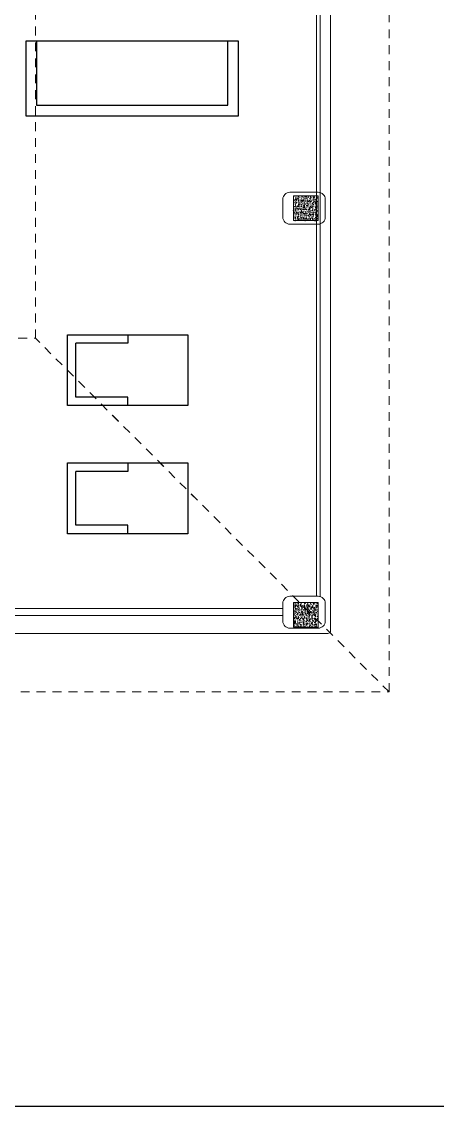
# Model space of a CAD drawing. Header units: metres. Extents: x -232 to 581, y 30 to 789.
# Drawn here: x 240.03 to 245.89, y 650.8 to 666.1 of the extents above; entities that cross this region are included whole.
import ezdxf

# ---------------------------------------------------------------- set-up
doc = ezdxf.new("R2010")
doc.units = ezdxf.units.M
doc.linetypes.add('HIDDEN2', pattern=[0.1875, 0.125, -0.0625])
for name, color, linetype in [('_electricos-Leyenda', 7, 'Continuous'), ('HATCH', 8, 'Continuous'), ('MOBILIARIOS', 252, 'Continuous')]:
    doc.layers.add(name, color=color, linetype=linetype)
for name, color, linetype, lineweight in [('A-WALL', 250, 'Continuous', 20), ('baños', 140, 'Continuous', 0), ('Columnas', 7, 'Continuous', 18), ('muros bajitos', 252, 'Continuous', 5)]:
    doc.layers.add(name, color=color, linetype=linetype, lineweight=lineweight)
doc.layers.add('PISO', color=7, linetype='Continuous', lineweight=5, true_color=0xe6e6e6)
doc.layers.add('Techos 1', color=7, linetype='HIDDEN2', lineweight=9, true_color=0x42391a)
doc.styles.get("Standard").update_dxf_attribs({"font": 'arial.ttf'})
pattern_1 = [(50, (114.33107, 55.238796), (0.058299094, -0.005100507), [0.006096, -0.067056]), (355, (114.33107, 55.238796), (-0.011277895, 0.06113819), [0.0048768, -0.053644987]), (100.451445, (114.33593, 55.23837), (0.0470212, 0.05603768), [0.005180803, -0.056988878]), (46.1842, (114.33107, 55.25505), (0.086745293, -0.013453545), [0.009144, -0.100584]), (96.63556, (114.3383, 55.25393), (0.07596932, 0.07917636), [0.00777121, -0.085483395]), (351.18415, (114.33107, 55.25505), (0.07596932, 0.07917636), [0.00731519, -0.080467114]), (21, (114.3392, 55.25099), (0.048516605, -0.032724863), [0.006096, -0.067056]), (326, (114.3392, 55.25099), (0.01977665, 0.05894015), [0.0048768, -0.0536448]), (71.451445, (114.34324, 55.24826), (0.068293254, 0.026215286), [0.005180803, -0.05698878]), (37.5, (114.331071, 55.238796), (0.000988353, 0.0270576124), [0, -0.05299456, 0, -0.0544576, 0, -0.053848]), (7.5, (114.33107, 55.238796), (0.021382292, 0.032057784), [0, -0.03104896, 0, -0.05177536, 0, -0.0205232]), (327.5, (114.312946, 55.238796), (0.0433889905, -0.001833198), [0, -0.02032, 0, -0.0633984, 0, -0.0841248]), (317.5, (114.304818, 55.238796), (0.047401338, 0.008136477), [0, -0.026416, 0, -0.04210304, 0, -0.0597408])]

# ---------------------------------------------------------------- blocks, each defined once
blk = doc.blocks.new('21.11.2025 LN09 2DO NIVEL')
at = {"layer": 'A-WALL', "color": 18, "true_color": 0x000000}
for points in [[(282.879, 145.902), (282.479, 145.902, -0.414214), (282.379, 146.002), (282.379, 146.252, -0.414214), (282.479, 146.352), (282.879, 146.352, -0.414214), (282.979, 146.252), (282.979, 146.002, -0.414214)], [(282.879, 140.201), (282.479, 140.201, -0.414214), (282.379, 140.301), (282.379, 140.551, -0.414214), (282.479, 140.651), (282.879, 140.651, -0.414214), (282.979, 140.551), (282.979, 140.301, -0.414214)]]:
    blk.add_lwpolyline(points, format="xyb", close=True, dxfattribs=at)
at = {"layer": 'muros bajitos', "color": 18, "true_color": 0x000000}
for p, q in [((282.855, 154.051), (282.855, 140.651)), ((282.905, 154.055), (282.905, 140.648)), ((282.379, 140.479), (277.979, 140.479)), ((282.379, 140.379), (277.979, 140.379))]:
    blk.add_line(p, q, dxfattribs=at)
at = {"layer": 'PISO', "color": 18, "true_color": 0x000000}
for p, q in [((283.054, 160.238), (283.054, 140.165)), ((277.949, 140.125), (283.014, 140.125))]:
    blk.add_line(p, q, dxfattribs=at)
blk.add_arc((283.014, 140.165), 0.04, 270, 0, dxfattribs=at)
at = {"layer": 'Techos 1', "color": 18, "true_color": 0x000000}
for p, q in [((283.879, 139.301), (283.879, 161.101)), ((283.879, 139.301), (278.889, 144.291)), ((258.429, 139.301), (283.879, 139.301))]:
    blk.add_line(p, q, dxfattribs=at)
blk.add_lwpolyline([(278.889, 156.112), (275.495, 156.112), (275.495, 144.291), (278.889, 144.291)], close=True, dxfattribs=at)
at = {"layer": 'baños', "color": 18, "linetype": 'Continuous', "true_color": 0x000000, "flags": 8}
for tag, p in [('TRADENAME', (265.514, 159.783, 0)), ('MODELNUMBER', (265.514, 159.783, 0)), ('MATERIAL', (265.514, 159.782, 0)), ('PRODUCT', (265.514, 159.782, 0)), ('TRADENAME', (266.689, 159.783, 0)), ('MODELNUMBER', (266.689, 159.783, 0)), ('MATERIAL', (266.689, 159.782, 0)), ('PRODUCT', (266.689, 159.782, 0))]:
    blk.add_attdef(tag, p, '', height=0.0000254, rotation=180.0001, dxfattribs=at)
blk = doc.blocks.new('A$C89702949')
at = {"layer": 'HATCH'}
h = blk.add_hatch(dxfattribs=at)
h.set_pattern_fill('AR-CONC', color=256, scale=0.00032)
h.set_pattern_definition(pattern_1)
h.paths.add_polyline_path([(25.5, 5.74), (25.85, 5.74), (25.85, 6.09), (25.5, 6.09)])
h = blk.add_hatch(dxfattribs=at)
h.set_pattern_fill('AR-CONC', color=256, scale=0.00032)
h.set_pattern_definition(pattern_1)
h.paths.add_polyline_path([(25.5, 0.002), (25.85, 0.002), (25.85, 0.352), (25.5, 0.352)])
at = {"layer": 'Columnas'}
for points in [[(25.5, 5.74), (25.85, 5.74), (25.85, 6.09), (25.5, 6.09)], [(25.5, 0.002), (25.85, 0.002), (25.85, 0.352), (25.5, 0.352)]]:
    blk.add_lwpolyline(points, close=True, dxfattribs=at)
blk = doc.blocks.new('20.03.2026 LN 09 SEGUNDO NIVEL ARQ')
at = {"layer": 'A-WALL', "color": 5}
for points in [[(101.146, -56.798), (100.746, -56.798, -0.414214), (100.646, -56.698), (100.646, -56.448, -0.414214), (100.746, -56.348), (101.146, -56.348, -0.414214), (101.246, -56.448), (101.246, -56.698, -0.414214)], [(101.146, -62.499), (100.746, -62.499, -0.414214), (100.646, -62.399), (100.646, -62.149, -0.414214), (100.746, -62.049), (101.146, -62.049, -0.414214), (101.246, -62.149), (101.246, -62.399, -0.414214)]]:
    blk.add_lwpolyline(points, format="xyb", close=True, dxfattribs=at)
at = {"layer": 'MOBILIARIOS', "color": 5}
for p, q in [((100.02, -54.217), (97.02, -54.217)), ((97.02, -54.217), (97.02, -55.267)), ((97.17, -54.217), (97.17, -55.117)), ((99.87, -55.117), (99.87, -54.217)), ((100.02, -55.267), (100.02, -54.217)), ((97.17, -55.117), (99.87, -55.117)), ((97.02, -55.267), (100.02, -55.267)), ((97.606, -59.359), (97.606, -58.359)), ((97.606, -58.359), (99.306, -58.359)), ((98.456, -58.359), (98.456, -58.479)), ((99.306, -58.359), (99.306, -59.359)), ((97.726, -59.239), (97.726, -58.479)), ((98.456, -58.479), (97.726, -58.479)), ((99.306, -59.359), (97.606, -59.359)), ((98.456, -59.239), (97.726, -59.239)), ((98.456, -59.359), (98.456, -59.239)), ((97.606, -61.166), (97.606, -60.166)), ((97.606, -60.166), (99.306, -60.166)), ((97.726, -61.046), (97.726, -60.286)), ((98.456, -60.286), (97.726, -60.286)), ((98.456, -60.166), (98.456, -60.286)), ((99.306, -60.166), (99.306, -61.166)), ((98.456, -61.046), (97.726, -61.046)), ((98.456, -61.166), (98.456, -61.046)), ((99.306, -61.166), (97.606, -61.166))]:
    blk.add_line(p, q, dxfattribs=at)
at = {"layer": 'muros bajitos', "color": 5}
for p, q in [((101.123, -48.649), (101.123, -56.348)), ((101.173, -48.645), (101.173, -56.351)), ((101.123, -56.798), (101.123, -62.049)), ((101.173, -56.794), (101.173, -62.052)), ((100.646, -62.221), (96.246, -62.221)), ((100.646, -62.321), (96.246, -62.321))]:
    blk.add_line(p, q, dxfattribs=at)
at = {"layer": 'PISO', "color": 5}
for p, q in [((101.321, -42.462), (101.321, -62.535)), ((96.216, -62.575), (101.281, -62.575))]:
    blk.add_line(p, q, dxfattribs=at)
blk.add_arc((101.281, -62.535), 0.04, 270, 0, dxfattribs=at)
at = {"layer": 'Techos 1', "color": 5}
for p, q in [((102.146, -63.399), (102.146, -41.599)), ((102.146, -63.399), (97.157, -58.409)), ((76.696, -63.399), (102.146, -63.399))]:
    blk.add_line(p, q, dxfattribs=at)
blk.add_lwpolyline([(97.157, -46.588), (93.762, -46.588), (93.762, -58.409), (97.157, -58.409)], close=True, dxfattribs=at)
at = {"color": 5}
blk.add_blockref('A$C89702949', (75.296, -62.488), dxfattribs=at)
at = {"layer": 'baños', "color": 5, "linetype": 'Continuous', "flags": 8}
for tag, p in [('MATERIAL', (83.781, -42.918, 0)), ('PRODUCT', (83.781, -42.918, 0)), ('TRADENAME', (83.781, -42.918, 0)), ('MODELNUMBER', (83.781, -42.918, 0)), ('MATERIAL', (84.956, -42.918, 0)), ('PRODUCT', (84.956, -42.918, 0)), ('TRADENAME', (84.956, -42.918, 0)), ('MODELNUMBER', (84.956, -42.918, 0))]:
    blk.add_attdef(tag, p, '', height=0.0000254, rotation=180.0001, dxfattribs=at)
at = {"layer": 'baños', "color": 5, "linetype": 'Continuous'}
for tag, p, rotation in [('MATERIAL', (85.891, -56.993), 180.0001), ('PRODUCT', (85.891, -56.993), 180.0001), ('TRADENAME', (85.891, -56.993), 180.0001), ('MODELNUMBER', (85.891, -56.993), 180.0001), ('MODELNUMBER', (86.601, -56.993), 179.9999), ('MATERIAL', (86.601, -56.993), 179.9999), ('PRODUCT', (86.601, -56.993), 179.9999), ('TRADENAME', (86.601, -56.993), 179.9999)]:
    blk.add_attdef(tag, p, '', height=0.0000254, rotation=rotation, dxfattribs=at)

msp = doc.modelspace()

# ---------------------------------------------------------------- linework, layer by layer
at = {"layer": '_electricos-Leyenda'}
msp.add_line((23.375, 650.799), (581.349, 650.799), dxfattribs=at)

# ---------------------------------------------------------------- block references
at = {"color": 1}
for name, p in [('20.03.2026 LN 09 SEGUNDO NIVEL ARQ', (143.067, 720.045)), ('21.11.2025 LN09 2DO NIVEL', (-38.666, 517.345))]:
    msp.add_blockref(name, p, dxfattribs=at)

doc.saveas('drawing.dxf')
